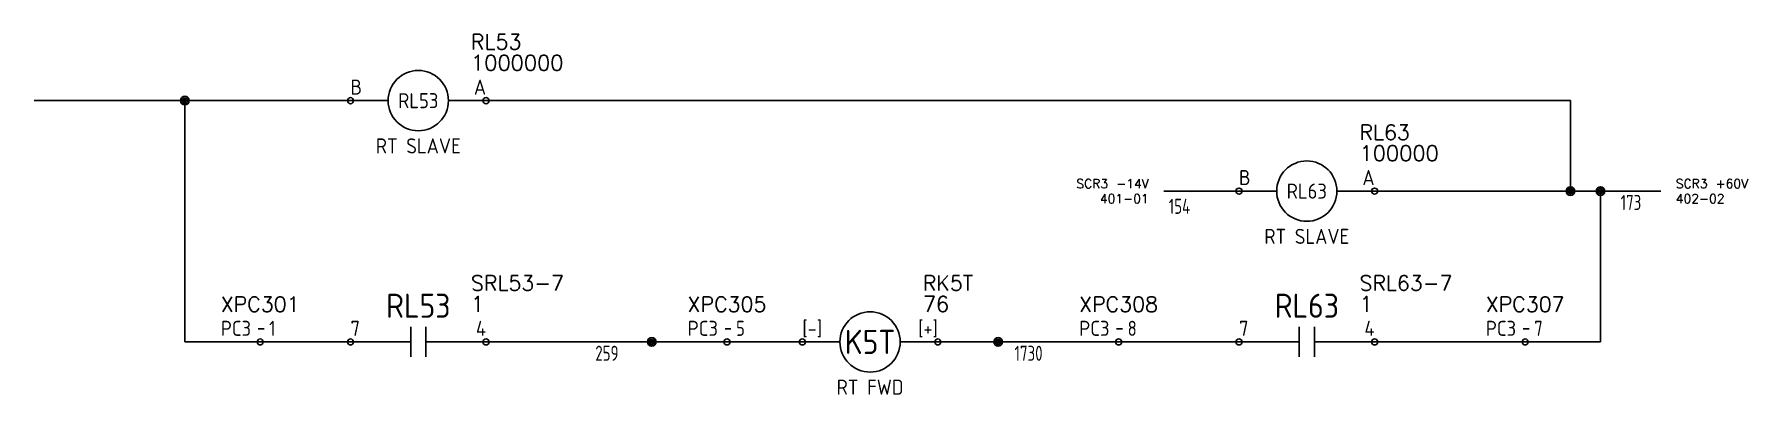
# Model space of a CAD drawing. Header units: millimetres. Extents: x 0 to 2003, y 15 to 1118.
# Drawn here: x 1410 to 1694.4, y 1058.8 to 1118.5 of the extents above; entities that cross this region are included whole.
import ezdxf
from ezdxf.enums import TextEntityAlignment as Align

# ---------------------------------------------------------------- set-up
doc = ezdxf.new("R2010")
doc.units = ezdxf.units.MM
for name, color, linetype in [('NETLIST', 50, 'Continuous'), ('SYMS', 7, 'Continuous'), ('WIREFIXED', 7, 'Continuous'), ('WIRES', 7, 'Continuous')]:
    doc.layers.add(name, color=color, linetype=linetype)
doc.styles.get("Standard").update_dxf_attribs({"font": 'txt.shx', "bigfont": 'gbcbig.shx'})
doc.styles.add('WD_IEC', font='isocp2.shx', dxfattribs={"width": 0.9, "height": 4})

# ---------------------------------------------------------------- blocks, each defined once
blk = doc.blocks.new('CONTACTOR-H')
for p, q in [((0, 0), (6.25, 0)), ((16.25, 0), (22.5, 0))]:
    blk.add_line(p, q)
for centre, radius in [((11.25, 0), 5), ((0, 0), 0.5), ((22.5, 0), 0.5)]:
    blk.add_circle(centre, radius)
at = {"style": 'WD_IEC', "flags": 1}
blk.add_attdef('LOC', text='', height=4, dxfattribs=at).set_placement((11.25, 8.5), align=Align.MIDDLE_CENTER)
at = {"style": 'WD_IEC'}
for tag, p, height, flags in [('TERM01', (0, 1), 2.5, 8), ('X4TERM01', (0, 0), 0.64, 1), ('X1TERM02', (22.5, 0), 0.64, 1)]:
    blk.add_attdef(tag, p, '', height=height, dxfattribs=dict(at, flags=flags))
at = {"style": 'WD_IEC', "flags": 8}
blk.add_attdef('TERM02', text='', height=2.5, dxfattribs=at).set_placement((22.5, 1), align=Align.RIGHT)
at = {"style": 'WD_IEC'}
for tag, height, p in [('TAG1', 4, (11.25, 0)), ('DESC1', 2.5, (11.25, -7.5))]:
    blk.add_attdef(tag, text='', height=height, dxfattribs=at).set_placement(p, align=Align.MIDDLE_CENTER)
at = {"layer": 'NETLIST'}
for tag, p, height in [('NETTAG', (20, 8.5), 2.5), ('NETVALUE', (20, 5), 2.56)]:
    blk.add_attdef(tag, p, '', height=height, dxfattribs=at)
blk = doc.blocks.new('CONTACT-NO')
for p, q in [((2.5, 0), (12.5, 0)), ((12.5, -2.5), (12.5, 2.5)), ((15, -2.5), (15, 2.5)), ((15, 0), (25, 0))]:
    blk.add_line(p, q)
for centre in [(2.5, 0), (25, 0)]:
    blk.add_circle(centre, 0.5)
at = {"style": 'WD_IEC', "flags": 1}
blk.add_attdef('LOC', text='', height=4, dxfattribs=at).set_placement((13.75, 11), align=Align.MIDDLE_CENTER)
at = {"style": 'WD_IEC'}
for tag, height, p in [('TAG1', 4, (13.75, 6)), ('DESC1', 2.5, (13.75, -5))]:
    blk.add_attdef(tag, text='', height=height, dxfattribs=at).set_placement(p, align=Align.MIDDLE_CENTER)
for tag, p, height, flags in [('TERM01', (2.5, 1), 2.5, 8), ('X4TERM01', (2.5, 0), 0.64, 1), ('X1TERM02', (25, 0), 0.64, 1)]:
    blk.add_attdef(tag, p, '', height=height, dxfattribs=dict(at, flags=flags))
at = {"style": 'WD_IEC', "flags": 8}
blk.add_attdef('TERM02', text='', height=2.5, dxfattribs=at).set_placement((25, 1), align=Align.RIGHT)
at = {"layer": 'NETLIST'}
for tag, p, height in [('NETTAG', (22.5, 8.5), 2.5), ('NETVALUE', (22.5, 5), 2.56)]:
    blk.add_attdef(tag, p, '', height=height, dxfattribs=at)
blk = doc.blocks.new('WDDOT')
for radius in [0.72, 0.449, 0.223]:
    blk.add_circle((0, 0), radius)
blk = doc.blocks.new('TBH-1')
blk.add_line((-0.33, 2.17), (0.65, 2.17))
blk.add_circle((0, 0), 0.5)
at = {"style": 'WD_IEC', "flags": 1}
blk.add_attdef('LOC', text='', height=4, dxfattribs=at).set_placement((-15, 7.5), align=Align.MIDDLE_LEFT)
at = {"style": 'WD_IEC'}
blk.add_attdef('TAG1', text='', height=2.5, dxfattribs=at).set_placement((-1.5, 1), align=Align.RIGHT)
at = {"style": 'WD_IEC', "width": 0.9}
blk.add_attdef('TERM01', (1.5, 1), '', height=2.5, dxfattribs=at)
at = {"style": 'WD_IEC', "flags": 1}
blk.add_attdef('X1TERM01', (0, 0), '', height=0.5, dxfattribs=at)
at = {"layer": 'NETLIST'}
for tag, p in [('NETTAG', (0, 5)), ('NETVALUE', (0, -2.5))]:
    blk.add_attdef(tag, text='', height=2.5, dxfattribs=at).set_placement(p, align=Align.CENTER)
blk = doc.blocks.new('WD_WNH2')
at = {"linetype": 'Continuous', "style": 'WD_IEC', "width": 0.8}
blk.add_attdef('WIRENO', text='', height=2.5, dxfattribs=at).set_placement((0, 0), align=Align.TOP_CENTER)
at = {"style": 'WD_IEC', "flags": 1}
for tag, p in [('W02USER', (0, -1.21)), ('W03USER', (0, -1.33)), ('W04USER', (0, -1.46)), ('W05USER', (0, -1.58)), ('W06USER', (0, -1.71)), ('W07USER', (0, -1.83)), ('W08USER', (0, -1.96)), ('W09USER', (0, -2.08)), ('W01USER', (0, -1.08)), ('W10USER', (0, -2.21))]:
    blk.add_attdef(tag, text='', height=0.08, dxfattribs=at).set_placement(p, align=Align.CENTER)

msp = doc.modelspace()

# ---------------------------------------------------------------- linework, layer by layer
at = {"layer": 'WIRES'}
for p, q in [((1410, 1107.5), (1462.5, 1107.5)), ((1435, 1067.5), (1435, 1107.5)), ((1485, 1107.5), (1665, 1107.5)), ((1665, 1107.5), (1665, 1092.5)), ((1597.5, 1092.5), (1597.5, 1092.5)), ((1597.5, 1092.5), (1610, 1092.5)), ((1632.5, 1092.5), (1680, 1092.5)), ((1670, 1092.5), (1670, 1067.5)), ((1447.5, 1067.5), (1435, 1067.5)), ((1447.5, 1067.5), (1462.5, 1067.5)), ((1485, 1067.5), (1525, 1067.5)), ((1537.5, 1067.5), (1525, 1067.5)), ((1560, 1067.5), (1590, 1067.5)), ((1610, 1067.5), (1590, 1067.5)), ((1632.5, 1067.5), (1657.5, 1067.5)), ((1670, 1067.5), (1657.5, 1067.5))]:
    msp.add_line(p, q, dxfattribs=at)

# ---------------------------------------------------------------- block references
ref = msp.add_blockref('CONTACTOR-H', (1462.5, 1107.5))
ref.add_attrib('TERM02', 'A', dxfattribs={"height": 2.5, "style": 'WD_IEC'}).set_placement((1485, 1108.5), align=Align.RIGHT)
ref.add_attrib('TERM01', 'B', (1462.5, 1108.5), dxfattribs={"height": 2.5, "style": 'WD_IEC'})
ref.add_attrib('DESC1', 'RT SLAVE', dxfattribs={"height": 2.5, "style": 'WD_IEC'}).set_placement((1473.75, 1100), align=Align.MIDDLE_CENTER)
ref.add_attrib('TAG1', 'RL53', dxfattribs={"height": 2.5, "style": 'WD_IEC'}).set_placement((1473.75, 1107.5), align=Align.MIDDLE_CENTER)
ref.add_attrib('NETVALUE', '1000000', (1482.5, 1112.5), dxfattribs={"layer": 'NETLIST', "height": 2.56})
ref.add_attrib('NETTAG', 'RL53', (1482.5, 1116), dxfattribs={"layer": 'NETLIST', "height": 2.5})
ref = msp.add_blockref('CONTACTOR-H', (1610, 1092.5))
ref.add_attrib('TERM02', 'A', dxfattribs={"height": 2.5, "style": 'WD_IEC'}).set_placement((1632.5, 1093.5), align=Align.RIGHT)
ref.add_attrib('TERM01', 'B', (1610, 1093.5), dxfattribs={"height": 2.5, "style": 'WD_IEC'})
ref.add_attrib('DESC1', 'RT SLAVE', dxfattribs={"height": 2.5, "style": 'WD_IEC'}).set_placement((1621.25, 1085), align=Align.MIDDLE_CENTER)
ref.add_attrib('TAG1', 'RL63', dxfattribs={"height": 2.5, "style": 'WD_IEC'}).set_placement((1621.25, 1092.5), align=Align.MIDDLE_CENTER)
ref.add_attrib('NETVALUE', '100000', (1630, 1097.5), dxfattribs={"layer": 'NETLIST', "height": 2.56})
ref.add_attrib('NETTAG', 'RL63', (1630, 1101), dxfattribs={"layer": 'NETLIST', "height": 2.5})
ref = msp.add_blockref('CONTACT-NO', (1460, 1067.5))
ref.add_attrib('NETTAG', 'SRL53-7', (1482.5, 1076), dxfattribs={"layer": 'NETLIST', "height": 2.5})
ref.add_attrib('NETVALUE', '1', (1482.5, 1072.5), dxfattribs={"layer": 'NETLIST', "height": 2.56})
ref.add_attrib('TAG1', 'RL53', dxfattribs={"height": 4, "style": 'WD_IEC'}).set_placement((1473.75, 1073.5), align=Align.MIDDLE_CENTER)
ref.add_attrib('TERM01', '7', (1462.5, 1068.5), dxfattribs={"height": 2.5, "style": 'WD_IEC'})
ref.add_attrib('TERM02', '4', dxfattribs={"height": 2.5, "style": 'WD_IEC'}).set_placement((1485, 1068.5), align=Align.RIGHT)
ref = msp.add_blockref('CONTACTOR-H', (1537.5, 1067.5))
ref.add_attrib('TERM02', '[+]', dxfattribs={"height": 2.5, "style": 'WD_IEC'}).set_placement((1560, 1068.5), align=Align.RIGHT)
ref.add_attrib('TERM01', '[-]', (1537.5, 1068.5), dxfattribs={"height": 2.5, "style": 'WD_IEC'})
ref.add_attrib('DESC1', 'RT FWD', dxfattribs={"height": 2.5, "style": 'WD_IEC'}).set_placement((1548.75, 1060), align=Align.MIDDLE_CENTER)
ref.add_attrib('TAG1', 'K5T', dxfattribs={"height": 4, "style": 'WD_IEC'}).set_placement((1548.75, 1067.5), align=Align.MIDDLE_CENTER)
ref.add_attrib('NETVALUE', '76', (1557.5, 1072.5), dxfattribs={"layer": 'NETLIST', "height": 2.56})
ref.add_attrib('NETTAG', 'RK5T', (1557.5, 1076), dxfattribs={"layer": 'NETLIST', "height": 2.5})
ref = msp.add_blockref('CONTACT-NO', (1607.5, 1067.5))
ref.add_attrib('NETTAG', 'SRL63-7', (1630, 1076), dxfattribs={"layer": 'NETLIST', "height": 2.5})
ref.add_attrib('NETVALUE', '1', (1630, 1072.5), dxfattribs={"layer": 'NETLIST', "height": 2.56})
ref.add_attrib('TAG1', 'RL63', dxfattribs={"height": 4, "style": 'WD_IEC'}).set_placement((1621.25, 1073.5), align=Align.MIDDLE_CENTER)
ref.add_attrib('TERM01', '7', (1610, 1068.5), dxfattribs={"height": 2.5, "style": 'WD_IEC'})
ref.add_attrib('TERM02', '4', dxfattribs={"height": 2.5, "style": 'WD_IEC'}).set_placement((1632.5, 1068.5), align=Align.RIGHT)
for p, values in [((1447.5, 1067.5), {'TAG1': 'PC3', 'TERM01': '1', 'NETTAG': 'XPC301'}), ((1525, 1067.5), {'TAG1': 'PC3', 'TERM01': '5', 'NETTAG': 'XPC305'}), ((1590, 1067.5), {'TAG1': 'PC3', 'TERM01': '8', 'NETTAG': 'XPC308'}), ((1657.5, 1067.5), {'TAG1': 'PC3', 'TERM01': '7', 'NETTAG': 'XPC307'})]:
    msp.add_blockref('TBH-1', p).add_auto_attribs(values)
at = {"layer": 'SYMS'}
for p in [(1435, 1107.5), (1665, 1092.5), (1670, 1092.5), (1512.5, 1067.5), (1570, 1067.5)]:
    msp.add_blockref('WDDOT', p, dxfattribs=at)
at = {"layer": 'WIREFIXED'}
ref = msp.add_blockref('WD_WNH2', (1600, 1092.5), dxfattribs=at)
ref.add_attrib('WIRENOF', '154', dxfattribs={"linetype": 'Continuous', "height": 2.5, "style": 'WD_IEC', "width": 0.8}).set_placement((1600.11, 1091.23), align=Align.TOP_CENTER)
ref = msp.add_blockref('WD_WNH2', (1675, 1092.5), dxfattribs=at)
ref.add_attrib('WIRENOF', '173', dxfattribs={"linetype": 'Continuous', "height": 2.5, "style": 'WD_IEC', "width": 0.8}).set_placement((1675.06, 1091.87), align=Align.TOP_CENTER)
ref = msp.add_blockref('WD_WNH2', (1505, 1067.5), dxfattribs=at)
ref.add_attrib('WIRENOF', '259', dxfattribs={"linetype": 'Continuous', "height": 2.5, "style": 'WD_IEC', "width": 0.8}).set_placement((1505.06, 1066.87), align=Align.TOP_CENTER)
ref = msp.add_blockref('WD_WNH2', (1575, 1067.5), dxfattribs=at)
ref.add_attrib('WIRENOF', '1730', dxfattribs={"linetype": 'Continuous', "height": 2.5, "style": 'WD_IEC', "width": 0.8}).set_placement((1575.06, 1066.87), align=Align.TOP_CENTER)

# ---------------------------------------------------------------- texts
at = {"char_height": 1.5}
for s, insert, attachment_point in [('SCR3 -14V 401-01', (1595, 1092.5), 6), ('SCR3 +60V\\P402-02', (1682.5, 1092.5), 4)]:
    msp.add_mtext_dynamic_manual_height_columns(s, width=15, gutter_width=0.5, heights=[0], dxfattribs=dict(at, insert=insert, attachment_point=attachment_point))

doc.saveas('drawing.dxf')
